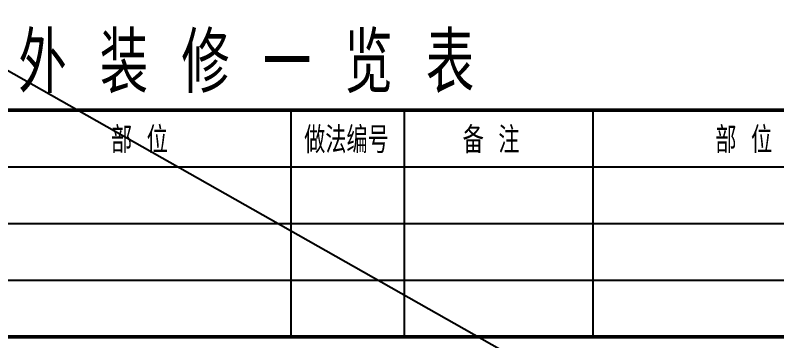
# Model space of a CAD drawing. Header units: millimetres. Extents: x 272502 to 382320, y 153465 to 264763.
# Drawn here: x 362234 to 372315, y 213165 to 217472 of the extents above; entities that cross this region are included whole.
import ezdxf

# ---------------------------------------------------------------- set-up
doc = ezdxf.new("R2010")
doc.units = ezdxf.units.MM
doc.header["$LTSCALE"] = 1000
for name, color, linetype in [('-人员定位', 6, 'Continuous'), ('PUB_TEXT', 8, 'Continuous'), ('工程做法表', 8, 'Continuous')]:
    doc.layers.add(name, color=color, linetype=linetype)
doc.styles.add('BIGFONT', font='geditxt.shx', dxfattribs={"bigfont": 'hztxt.shx'})
doc.styles.add('HZ', font='geditxt.shx', dxfattribs={"width": 0.75, "bigfont": 'hzfs_1.shx'})

msp = doc.modelspace()

# ---------------------------------------------------------------- linework, layer by layer
at = {"layer": '-人员定位'}
msp.add_line((277294.7, 264737.7), (382294.7, 205337.7), dxfattribs=at)
at = {"layer": '工程做法表'}
for p, q in [((365886.4, 213217), (365886.4, 216217)), ((367386.4, 213217), (367386.4, 216217)), ((369886.4, 213217), (369886.4, 216217)), ((353886.4, 215467), (377886.4, 215467)), ((353886.4, 214717), (377886.4, 214717)), ((353886.4, 213967), (377886.4, 213967)), ((353886.4, 213217), (377886.4, 213217))]:
    msp.add_line(p, q, dxfattribs=at)
at = {"layer": '工程做法表', "const_width": 50}
for points in [[(377886.4, 262143.6), (377886.4, 213217), (353886.4, 213217), (353886.4, 262143.6)], [(377886.4, 216217), (353886.4, 216217)]]:
    msp.add_lwpolyline(points, dxfattribs=at)

# ---------------------------------------------------------------- texts
at = {"layer": 'PUB_TEXT', "style": 'HZ', "width": 0.8}
msp.add_text(' 外 装 修 一 览 表 ', height=800, dxfattribs=at).set_placement((361837.2, 216443.4))
at = {"layer": 'PUB_TEXT', "linetype": 'Continuous', "style": 'BIGFONT', "width": 0.8}
for s, p in [('部 位', (363502, 215646.6)), ('做法编号', (366059.2, 215646.6)), ('备 注', (368157.8, 215646.6)), ('部 位', (371502, 215646.6))]:
    msp.add_text(s, height=350, dxfattribs=at).set_placement(p)

doc.saveas('drawing.dxf')
